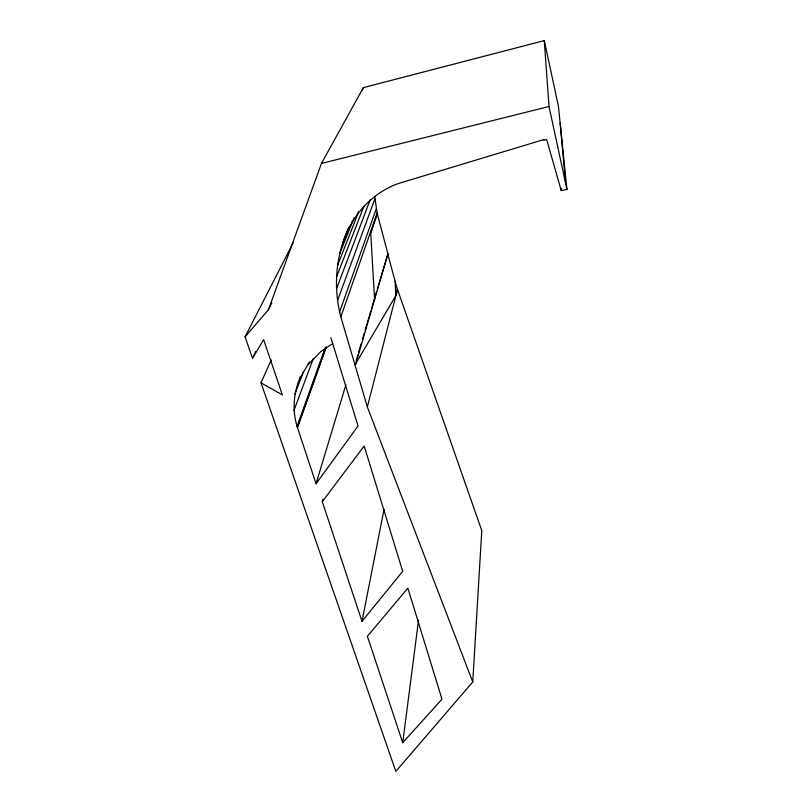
<?xml version="1.0" encoding="UTF-8"?>
<svg xmlns="http://www.w3.org/2000/svg" width="812" height="812" viewBox="0 0 812 812"><rect width="100%" height="100%" fill="white"/><g stroke="black" fill="none" stroke-linecap="round" stroke-linejoin="round"><path stroke-width="1.22" d="M330.87 337.609L358.031 425.985L316.03 483.769L297.06 426.32C292.026 409.796 293.67 392.166 300.572 376.443M271.238 359.899L261.007 382.848L395.83 771.4L472.746 681.968L481.78 530.642L397.474 289.387L395.738 295.791L355.362 364.273M472.746 681.968L367.339 406.964L340.837 316.812C333.133 287.529 335.65 255.699 348.5 228.213M402.722 742.706L367.389 636.293L407.868 588.162L441.982 699.203L402.722 742.706L418.566 620.053M322.963 499.248L322.273 501.684L362.01 621.322L384.056 509.286M367.339 406.964L397.474 289.387M355.362 365.248L387.913 253.902L377.235 213.607L374.687 196.534M356.153 360.518L357.95 354.468M358.671 352.043L361.178 343.567M362.619 338.716L364.405 332.666M365.126 330.24L370.871 310.864M371.591 308.438L376.616 291.478M377.326 289.062L387.913 253.902M316.03 483.769L345.871 384.898M374.606 300.125L370.719 232.78L377.235 213.607M370.719 232.78L377.418 213.566M340.837 316.812L377.235 212.866M339.589 311.94L376.291 208.765M297.06 426.32L325.176 347.912M297.314 427.447L326.241 346.551M297.547 427.406L326.018 347.709M261.007 382.848L282.363 394.896L263.656 339.67L252.502 358.325L245.062 336.838L268.498 309.656L321.461 163.415L363.35 87.635L544.273 40.6L558.402 106.118L566.938 189.419L561.244 190.566L546.638 139.481L544.01 140.273L543.817 139.583L399.027 183.329C375.428 191.368 356.651 210.328 346.612 232.902M337.599 300.318L374.85 198.991M362.467 90.01L363.35 87.635M293.974 410.425L313.28 358.61M299.669 378.798L309.321 361.969M336.574 288.615L370.17 199.823M294.817 394.378L303.353 371.997M336.544 276.943L363.867 206.421M357.544 214.114L358.478 211.759M337.538 265.422L358.254 212.917M351.606 223.138L352.54 220.803M339.548 254.156L354.083 217.809M342.583 243.275L349.14 226.974M252.502 358.325L255.76 351.515M268.498 309.656L271.858 302.866M245.062 336.838L293.335 242.494M322.273 501.684L364.192 446.021L402.691 571.303L362.01 621.322M308.428 364.334L320.811 351.586L332.707 343.598M321.461 163.415L549.013 106.494L544.273 40.6M387.74 253.933L397.322 289.417M549.013 106.494L566.938 189.419M560.178 122.957L565.396 181.086M561.021 188.069L561.244 190.566M395.17 281.328L395.738 295.791"/></g></svg>
